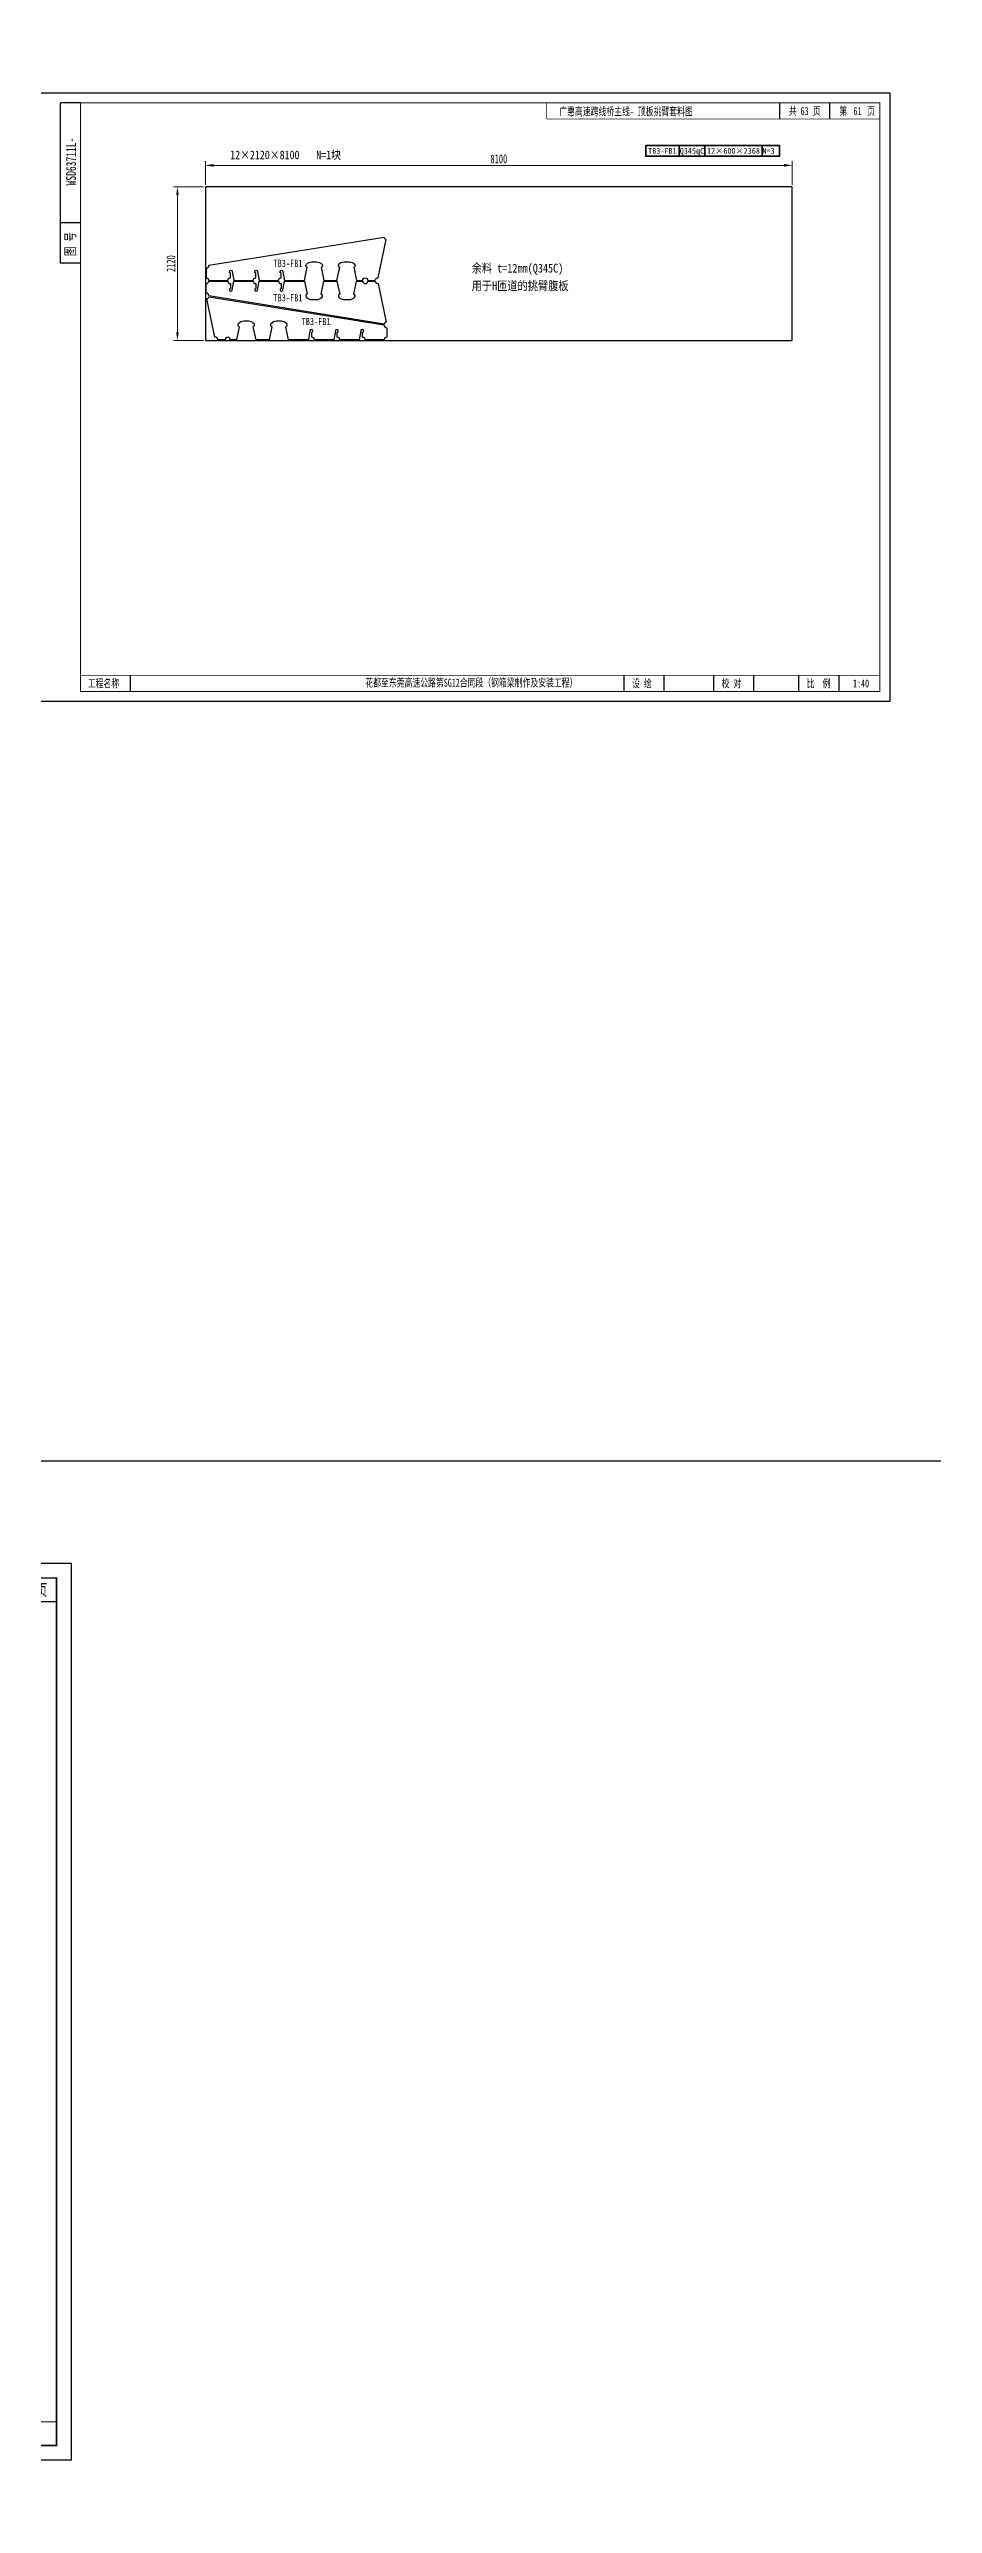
# Model space of a CAD drawing. Extents: x 1629247 to 2251351, y -601856 to -65897.
# Drawn here: x 2138989 to 2151189, y -232967 to -199079 of the extents above; entities that cross this region are included whole.
import ezdxf
from ezdxf.enums import TextEntityAlignment as Align

# ---------------------------------------------------------------- set-up
doc = ezdxf.new("R2010")
doc.units = 0
doc.header["$LTSCALE"] = 2
doc.header["$MEASUREMENT"] = 0
doc.header["$PDMODE"] = 35
doc.header["$PDSIZE"] = 50
doc.layers.get('0').update_dxf_attribs({"linetype": 'CONTINUOUS'})
doc.layers.get('Defpoints').update_dxf_attribs({"linetype": 'CONTINUOUS'})
doc.layers.add('1图框轮廓', color=7, linetype='CONTINUOUS', lineweight=35)
doc.layers.add('A3', color=7, linetype='CONTINUOUS')
doc.styles.add('仿宋', font='仿宋_GB2312_1.ttf', dxfattribs={"width": 0.7})
doc.dimstyles.new('标准标注样式-45', dxfattribs={"dimscale": 45, "dimtxt": 2.7, "dimasz": 2.5, "dimexe": 1.25, "dimexo": 0.625, "dimtad": 1, "dimdec": 0, "dimdsep": 46, "dimtxsty": '仿宋', "dimcen": 2.5, "dimclrd": 3, "dimclre": 3, "dimclrt": 4, "dimazin": 0, "dimtfac": 1, "dimtdec": 0, "dimtmove": 0, "dimatfit": 3, "dimfxl": 1.25, "dimlwd": 13, "dimlwe": 13, "dimarcsym": 0})

# ---------------------------------------------------------------- blocks, each defined once
blk = doc.blocks.new('tukuangA4-')
at = {"layer": 'A3'}
for p, q in [((537, 7565), (537, 10327)), ((882, 10327), (537, 10327)), ((12951, 10051), (12951, 10327)), ((13814, 10051), (13814, 10327)), ((882, 8256), (537, 8256)), ((882, 7565), (537, 7565)), ((1745, 173), (1745, 449)), ((10266, 173), (10266, 449)), ((10957, 173), (10957, 449)), ((11811, 173), (11811, 449)), ((12502, 173), (12502, 449)), ((13280, 173), (13280, 449)), ((13971, 173), (13971, 449))]:
    blk.add_line(p, q, dxfattribs=at)
blk.add_lwpolyline([(14850, 10500), (14850, 0), (0, 0), (0, 10500)], close=True, dxfattribs=at)
for points, const_width in [([(882, 10327), (14677, 10327), (14677, 173), (882, 173), (882, 10327)], 17.3), ([(8927, 10051), (8927, 10327)], 13.8), ([(8927, 10051), (14677, 10051)], 13.8), ([(882, 449), (14677, 449)], 13.8)]:
    blk.add_lwpolyline(points, dxfattribs=dict(at, const_width=const_width))
at = {"layer": 'A3', "color": 7, "linetype": 'Continuous', "style": '仿宋', "width": 0.7}
for s, p in [('共    页', (13106, 10120)), ('第     页', (13977, 10120)), ('工程名称', (1009, 242)), ('花都至东莞高速公路第SG12合同段（钢箱梁制作及安装工程）', (5798, 255)), ('设 绘', (10401, 242)), ('校 对', (11946, 242)), ('比  例', (13415, 242))]:
    blk.add_text(s, height=138.1, dxfattribs=at).set_placement(p)
blk.add_text('WSD63711L-', height=172.6, rotation=90, dxfattribs=at).set_placement((806, 9316), align=Align.CENTER)
blk.add_text('图 号', height=172.6, rotation=90, dxfattribs=at).set_placement((793, 7681))
blk.add_text('A4', height=138.1, dxfattribs=at).set_placement((139, 50), align=Align.CENTER)
blk = doc.blocks.new('*D1127')
at = {"color": 3, "lineweight": 13, "ltscale": 3}
for p, q in [((2141119, -200981), (2140704, -200981)), ((2141119, -203101), (2140704, -203101))]:
    blk.add_line(p, q, dxfattribs=at)
at = {"color": 3, "linetype": 'ByBlock', "lineweight": 13, "ltscale": 3}
blk.add_line((2140760, -201094), (2140760, -202989), dxfattribs=at)
at = {"color": 3, "ltscale": 3}
for points in [[(2140742, -201094), (2140779, -201094), (2140760, -200981)], [(2140742, -202989), (2140779, -202989), (2140760, -203101)]]:
    blk.add_solid(points, dxfattribs=at)
at = {"layer": 'Defpoints', "color": 0, "ltscale": 3}
for p in [(2141147, -200981), (2140760, -203101), (2141147, -203101)]:
    blk.add_point(p, dxfattribs=at)
at = {"color": 4, "ltscale": 3, "insert": (2140672, -202041), "char_height": 121.5, "attachment_point": 5, "rotation": 90, "style": '仿宋'}
blk.add_mtext('2120', dxfattribs=at)
blk = doc.blocks.new('*D1128')
at = {"color": 3, "lineweight": 13, "ltscale": 3}
for p, q in [((2141147, -200953), (2141147, -200628)), ((2149247, -200953), (2149247, -200628))]:
    blk.add_line(p, q, dxfattribs=at)
at = {"color": 3, "linetype": 'ByBlock', "lineweight": 13, "ltscale": 3}
blk.add_line((2141260, -200684), (2149135, -200684), dxfattribs=at)
at = {"color": 3, "ltscale": 3}
for points in [[(2141260, -200665), (2141260, -200703), (2141147, -200684)], [(2149135, -200665), (2149135, -200703), (2149247, -200684)]]:
    blk.add_solid(points, dxfattribs=at)
at = {"layer": 'Defpoints', "color": 0, "ltscale": 3}
for p in [(2149247, -200684), (2141147, -200981), (2149247, -200981)]:
    blk.add_point(p, dxfattribs=at)
at = {"color": 4, "ltscale": 3, "insert": (2145197, -200595), "char_height": 121.5, "attachment_point": 5, "style": '仿宋'}
blk.add_mtext('8100', dxfattribs=at)

msp = doc.modelspace()

# ---------------------------------------------------------------- linework, layer by layer
at = {"color": 8, "ltscale": 3}
for points in [[(2065547.6, -218566.9), (2251350.7, -218566.9), (2251350.7, -65896.9), (2065547.6, -65896.9)], [(2141147.3, -203101.2), (2149247.3, -203101.2), (2149247.3, -200981.2), (2141147.3, -200981.2)], [(2065547.6, -218566.9), (2251350.7, -218566.9), (2251350.7, -381335.8), (2065547.6, -381335.8)]]:
    msp.add_lwpolyline(points, close=True, dxfattribs=at)
at = {"color": 1}
for points in [[(2141191.9, -202066.2, -0.4615482), (2141157.3, -202106.7), (2141157.3, -202236.7, -0.4142136), (2141192.3, -202271.7), (2141456.3, -202271.7, -0.4142136), (2141491.3, -202236.7), (2141491.3, -202170.8, -1.7811251), (2141517, -202148.3), (2141538.3, -202271.7), (2141806.3, -202271.7, -0.4142136), (2141841.3, -202236.7), (2141841.3, -202170.8, -1.7811251), (2141867, -202148.3), (2141888.3, -202271.7), (2142156.3, -202271.7, -0.4142136), (2142191.3, -202236.7), (2142191.3, -202170.8, -1.7811251), (2142217, -202148.3), (2142238.3, -202271.7), (2142512.3, -202271.7), (2142551.5, -202091.7, -0.5717692), (2142538.2, -202050.7, -0.2157414), (2142613.3, -202016.7), (2142681.3, -202016.7, -0.2157414), (2142756.4, -202050.7, -0.5717692), (2142743.2, -202091.7), (2142782.3, -202271.7), (2142962.3, -202271.7), (2143001.5, -202091.7, -0.5717692), (2142988.2, -202050.7, -0.2157414), (2143063.3, -202016.7), (2143131.3, -202016.7, -0.2157414), (2143206.4, -202050.7, -0.5717692), (2143193.2, -202091.7), (2143232.3, -202271.7), (2143317.3, -202271.7, -0.4142136), (2143352.3, -202236.7, -0.4142136), (2143387.3, -202271.7), (2143489.9, -202271.7, -0.4757351), (2143532, -202237.5), (2143642.6, -201706.7, -0.311127), (2143615.2, -201677.9)], [(2141191.9, -202487.3, 0.4615482), (2141157.3, -202446.7), (2141157.3, -202316.7, 0.4142136), (2141192.3, -202281.7), (2141456.3, -202281.7, 0.4142136), (2141491.3, -202316.7), (2141491.3, -202382.6, 1.7811251), (2141517, -202405.1), (2141538.3, -202281.7), (2141806.3, -202281.7, 0.4142136), (2141841.3, -202316.7), (2141841.3, -202382.6, 1.7811251), (2141867, -202405.1), (2141888.3, -202281.7), (2142156.3, -202281.7, 0.4142136), (2142191.3, -202316.7), (2142191.3, -202382.6, 1.7811251), (2142217, -202405.1), (2142238.3, -202281.7), (2142512.3, -202281.7), (2142551.5, -202461.7, 0.5717692), (2142538.2, -202502.7, 0.2157414), (2142613.3, -202536.7), (2142681.3, -202536.7, 0.2157414), (2142756.4, -202502.7, 0.5717692), (2142743.2, -202461.7), (2142782.3, -202281.7), (2142962.3, -202281.7), (2143001.5, -202461.7, 0.5717692), (2142988.2, -202502.7, 0.2157414), (2143063.3, -202536.7), (2143131.3, -202536.7, 0.2157414), (2143206.4, -202502.7, 0.5717692), (2143193.2, -202461.7), (2143232.3, -202281.7), (2143317.3, -202281.7, 0.4142136), (2143352.3, -202316.7, 0.4142136), (2143387.3, -202281.7), (2143489.9, -202281.7, 0.4757351), (2143532, -202316), (2143642.6, -202846.8, 0.311127), (2143615.2, -202875.5)], [(2143615.2, -202885.6, 0.4615482), (2143649.7, -202926.2), (2143649.7, -203056.2, 0.4142136), (2143614.7, -203091.2), (2143350.7, -203091.2, 0.4142136), (2143315.7, -203056.2), (2143315.7, -202990.3, 1.7811251), (2143290, -202967.8), (2143268.7, -203091.2), (2143000.7, -203091.2, 0.4142136), (2142965.7, -203056.2), (2142965.7, -202990.3, 1.7811251), (2142940, -202967.8), (2142918.7, -203091.2), (2142650.7, -203091.2, 0.4142136), (2142615.7, -203056.2), (2142615.7, -202990.3, 1.7811251), (2142590, -202967.8), (2142568.7, -203091.2), (2142294.7, -203091.2), (2142255.6, -202911.2, 0.5717692), (2142268.8, -202870.2, 0.2157414), (2142193.7, -202836.2), (2142125.7, -202836.2, 0.2157414), (2142050.6, -202870.2, 0.5717692), (2142063.8, -202911.2), (2142024.7, -203091.2), (2141844.7, -203091.2), (2141805.6, -202911.2, 0.5717692), (2141818.8, -202870.2, 0.2157414), (2141743.7, -202836.2), (2141675.7, -202836.2, 0.2157414), (2141600.6, -202870.2, 0.5717692), (2141613.8, -202911.2), (2141574.7, -203091.2), (2141489.7, -203091.2, 0.4142136), (2141454.7, -203056.2, 0.4142136), (2141419.7, -203091.2), (2141317.2, -203091.2, 0.4757351), (2141275, -203056.9), (2141164.5, -202526.1, 0.311127), (2141191.9, -202497.4)]]:
    msp.add_lwpolyline(points, format="xyb", close=True, dxfattribs=at)
at = {"layer": '1图框轮廓', "color": 30, "ltscale": 3}
for p, q in [((2147684.5, -200559), (2147684.5, -200409)), ((2148041, -200559), (2148041, -200409)), ((2148831, -200559), (2148831, -200409))]:
    msp.add_line(p, q, dxfattribs=at)
msp.add_lwpolyline([(2147224.5, -200409), (2149071, -200409), (2149071, -200559), (2147224.5, -200559)], close=True, dxfattribs=at)

# ---------------------------------------------------------------- block references
at = {"color": 8}
for p, xscale, yscale, zscale in [((2138715.6, -208084.6), 0.8000000000465661, 0.7999999999883585, 0.8), ((2121781.5, -232364.5), 1.179310344828991, 1.179310344826263, 1.179310344827586)]:
    msp.add_blockref('tukuangA4-', p, dxfattribs=dict(at, xscale=xscale, yscale=yscale, zscale=zscale))

# ---------------------------------------------------------------- texts
at = {"color": 7, "style": '仿宋', "width": 0.85}
for s, height, p in [('12×2120×8100', 118.125, (2141488.4, -200598.8)), ('N=1块', 118.12, (2142676.5, -200598.8))]:
    msp.add_text(s, height=height, dxfattribs=at).set_placement(p)
for s, p in [('TB3-FB1', (2147454.5, -200484)), ('Q345qC', (2147862.8, -200484)), ('12×600×2368', (2148436, -200484)), ('N=3 ', (2148947.5, -200484))]:
    msp.add_text(s, height=81, dxfattribs=at).set_placement(p, align=Align.MIDDLE_CENTER)
for s, p in [('余料 t=12mm(Q345C)', (2144821.3, -202103.4)), ('用于H匝道的挑臂腹板', (2144821.3, -202347.6))]:
    msp.add_text(s, height=121.5, dxfattribs=at).set_placement(p, align=Align.MIDDLE_LEFT)
at = {"layer": 'A3', "color": 6, "linetype": 'Continuous', "style": '仿宋', "width": 0.7}
for s, height, p in [('广惠高速跨线桥主线- 顶板挑臂套料图', 110.476, (2146031.5, -199995)), ('TB3-FB1', 100, (2142086.3, -202086.4)), ('TB3-FB1', 100, (2142086.3, -202562.2)), ('TB3-FB1', 100, (2142474.7, -202889.7))]:
    msp.add_text(s, height=height, dxfattribs=at).set_placement(p)
at = {"layer": 'A3', "color": 1, "linetype": 'Continuous', "style": '仿宋', "width": 0.7}
for s, p in [('63', (2149362.6, -199988.9)), ('61', (2150093.3, -199988.9))]:
    msp.add_text(s, height=110.48, dxfattribs=at).set_placement(p)
at = {"layer": 'A3', "color": 7, "linetype": 'Continuous', "style": '仿宋', "width": 0.7}
msp.add_text('1:40', height=110.48, dxfattribs=at).set_placement((2150086.2, -207891.3))

# ---------------------------------------------------------------- dimensions: what is measured, and where the dimension line sits
at = {"color": 8, "ltscale": 3}
dim = msp.add_linear_dim(base=(2149247.3, -200683.8), p1=(2141147.3, -200981.2), p2=(2149247.3, -200981.2), dimstyle='标准标注样式-45', dxfattribs=at)
dim.commit()
dim.dimension.update_dxf_attribs({"geometry": '*D1128', "text_midpoint": (2145197.3, -200595)})
dim = msp.add_linear_dim(base=(2140760.4, -203101.2), p1=(2141147.3, -200981.2), p2=(2141147.3, -203101.2), angle=90, dimstyle='标准标注样式-45', dxfattribs=at)
dim.commit()
dim.dimension.update_dxf_attribs({"geometry": '*D1127', "text_midpoint": (2140671.5, -202041.2)})

doc.saveas('drawing.dxf')
